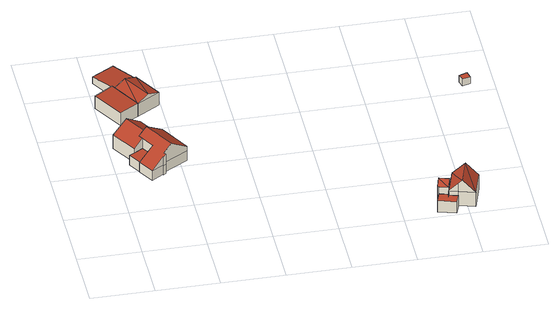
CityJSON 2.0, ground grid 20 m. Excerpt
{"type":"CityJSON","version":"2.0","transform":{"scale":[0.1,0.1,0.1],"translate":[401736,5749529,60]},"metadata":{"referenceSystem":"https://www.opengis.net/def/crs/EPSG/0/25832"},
"CityObjects":{
"building1":{"type":"Building","attributes":{"Gemeindeschluessel":"05515000","Geometrietyp2DReferenz":"3000","function":"51009_1610","roofType":"1000","measuredHeight":3.48},"geometry":[{"type":"Solid","lod":"2","boundaries":[[[[0,1,2,3]],[[4,5,1,0]],[[6,7,5,4]],[[8,9,7,6]],[[3,2,9,8]],[[6,4,0,3,8]],[[1,5,7,9,2]]]],"semantics":{"surfaces":[{"type":"WallSurface"},{"type":"RoofSurface"},{"type":"GroundSurface"}],"values":[[0,0,0,0,0,1,2]]}}]},
"building2":{"type":"Building","attributes":{"Gemeindeschluessel":"05515000","Geometrietyp2DReferenz":"3000","function":"31001_2460","roofType":"5000","measuredHeight":8.52},"geometry":[{"type":"Solid","lod":"2","boundaries":[[[[10,11,12,13]],[[14,15,11,10]],[[16,17,15,14]],[[18,19,17,16]],[[20,21,19,18]],[[13,12,21,20]],[[16,14,22,23]],[[23,22,10,13,20,18]],[[16,23,18]],[[10,22,14]],[[11,15,17,19,21,12]]]],"semantics":{"surfaces":[{"type":"WallSurface"},{"type":"RoofSurface"},{"type":"GroundSurface"}],"values":[[0,0,0,0,0,0,1,1,0,0,2]]}}]},
"building3":{"type":"Building","attributes":{"Gemeindeschluessel":"05515000","Geometrietyp2DReferenz":"3000","function":"51009_1610","roofType":"2100","measuredHeight":4.89},"geometry":[{"type":"Solid","lod":"2","boundaries":[[[[24,25,26,27]],[[28,29,25,24]],[[30,31,29,28]],[[32,33,31,30]],[[27,26,33,32]],[[30,28,24,27,32]],[[25,29,31,33,26]]]],"semantics":{"surfaces":[{"type":"WallSurface"},{"type":"RoofSurface"},{"type":"GroundSurface"}],"values":[[0,0,0,0,0,1,2]]}}]},
"building4":{"type":"Building","attributes":{"Gemeindeschluessel":"05515000","Geometrietyp2DReferenz":"3000","function":"31001_1000","roofType":"5000","measuredHeight":9.28},"address":[{"country":"Germany","locality":"Münster","thoroughfareNumber":"60","thoroughfareName":"Rehbaum"}],"geometry":[{"type":"Solid","lod":"2","boundaries":[[[[34,21,35,36]],[[37,19,21,34]],[[38,17,19,37]],[[39,40,17,38]],[[41,42,40,39]],[[43,44,42,41]],[[45,46,44,43]],[[47,48,46,45]],[[49,50,48,47]],[[51,52,50,49]],[[53,54,52,51]],[[36,35,54,53]],[[55,56,57,58,59]],[[60,61,62,53,51,63,64,65,66,57,56]],[[58,57,66,43,41]],[[66,65,45,43]],[[65,64,47,45]],[[64,63,49,47]],[[63,51,49]],[[62,36,53]],[[62,61,34,36]],[[61,60,37,34]],[[60,56,55,38,37]],[[59,58,41,39]],[[55,59,39,38]],[[21,19,17,40,42,44,46,48,50,52,54,35]]]],"semantics":{"surfaces":[{"type":"WallSurface"},{"type":"RoofSurface"},{"type":"GroundSurface"}],"values":[[0,0,0,0,0,0,0,0,0,0,0,0,1,1,0,0,0,0,0,0,0,0,0,0,0,2]]}}]},
"building5":{"type":"Building","attributes":{"Gemeindeschluessel":"05515000","Geometrietyp2DReferenz":"3000","function":"51009_1610","roofType":"2100","measuredHeight":3.48},"geometry":[{"type":"Solid","lod":"2","boundaries":[[[[67,68,69,70]],[[71,72,68,67]],[[73,74,72,71]],[[70,69,74,73]],[[71,67,70,73]],[[68,72,74,69]]]],"semantics":{"surfaces":[{"type":"WallSurface"},{"type":"RoofSurface"},{"type":"GroundSurface"}],"values":[[0,0,0,0,1,2]]}}]},
"building6":{"type":"Building","attributes":{"Gemeindeschluessel":"05515000","Geometrietyp2DReferenz":"3000","function":"31001_2000","roofType":"3100","measuredHeight":6.19},"geometry":[{"type":"Solid","lod":"2","boundaries":[[[[75,76,77,78]],[[79,80,76,75]],[[81,82,80,79]],[[78,77,82,81]],[[75,83,79]],[[81,84,78]],[[83,75,78]],[[78,84,83]],[[79,83,84]],[[84,81,79]],[[76,80,82,77]]]],"semantics":{"surfaces":[{"type":"WallSurface"},{"type":"RoofSurface"},{"type":"GroundSurface"}],"values":[[0,0,0,0,0,0,1,1,1,1,2]]}}]},
"building7":{"type":"Building","attributes":{"Gemeindeschluessel":"05515000","Geometrietyp2DReferenz":"3000","function":"31001_2460","roofType":"2100","measuredHeight":4.36},"geometry":[{"type":"Solid","lod":"2","boundaries":[[[[85,86,87,88]],[[89,90,86,85]],[[91,92,90,89]],[[93,94,92,91]],[[95,96,94,93]],[[88,87,96,95]],[[93,91,89,85,88,95]],[[86,90,92,94,96,87]]]],"semantics":{"surfaces":[{"type":"WallSurface"},{"type":"RoofSurface"},{"type":"GroundSurface"}],"values":[[0,0,0,0,0,0,1,2]]}}]},
"building8":{"type":"Building","attributes":{"Gemeindeschluessel":"05515000","Geometrietyp2DReferenz":"3000","function":"31001_1000"},"address":[{"country":"Germany","locality":"Münster","thoroughfareNumber":"45","thoroughfareName":"Rehbaum"}],"children":["building8-1","building8-2"]},
"building8-1":{"type":"BuildingPart","attributes":{"roofType":"3100","measuredHeight":9.32},"parents":["building8"],"geometry":[{"type":"Solid","lod":"2","boundaries":[[[[97,98,99,100]],[[101,102,98,97]],[[103,104,105,106]],[[107,108,104,103]],[[100,99,108,107]],[[100,107,109]],[[109,110,100]],[[110,109,103]],[[106,111,101,112,110,103]],[[110,112,97,100]],[[112,101,97]],[[109,107,103]],[[98,102,113,105,104,108,99]],[[102,101,111,113]],[[113,111,106,105]]]],"semantics":{"surfaces":[{"type":"WallSurface"},{"type":"RoofSurface"},{"type":"GroundSurface"},{"type":"ClosureSurface"}],"values":[[0,0,0,0,0,1,1,1,1,0,0,0,2,0,3]]}}]},
"building8-2":{"type":"BuildingPart","attributes":{"roofType":"3100","measuredHeight":7.97},"parents":["building8"],"geometry":[{"type":"Solid","lod":"2","boundaries":[[[[114,115,113,111,116]],[[117,118,115,114]],[[119,120,118,117]],[[121,106,105,120,119]],[[121,119,122]],[[123,122,119]],[[122,123,116]],[[117,114,116,123]],[[122,116,121]],[[119,117,123]],[[113,115,118,120,105]],[[106,121,116,111]],[[105,106,111,113]]]],"semantics":{"surfaces":[{"type":"WallSurface"},{"type":"RoofSurface"},{"type":"GroundSurface"},{"type":"ClosureSurface"}],"values":[[0,0,0,0,1,1,1,1,0,0,2,0,3]]}}]},
"building9":{"type":"Building","attributes":{"Gemeindeschluessel":"05515000","Geometrietyp2DReferenz":"3000","function":"31001_2500","roofType":"1000","measuredHeight":2.42},"address":[{"country":"Germany","locality":"Münster","thoroughfareNumber":"50a","thoroughfareName":"Rehbaum"}],"geometry":[{"type":"Solid","lod":"2","boundaries":[[[[124,125,126,127]],[[128,129,125,124]],[[130,131,129,128]],[[127,126,131,130]],[[128,124,127,130]],[[125,129,131,126]]]],"semantics":{"surfaces":[{"type":"WallSurface"},{"type":"RoofSurface"},{"type":"GroundSurface"}],"values":[[0,0,0,0,1,2]]}}]}
},
"vertices":[
[62,435,53],[62,435,18],[45,425,18],[45,425,53],[91,452,53],[91,452,18],[114,413,53],[114,413,18],[68,386,53],[68,386,18],
[14,517,67],[14,517,17],[62,435,17],[62,435,67],[107,570,66],[107,570,17],[146,503,66],[146,503,17],[82,467,90],[82,467,17],[91,452,90],[91,452,17],[60,543,103],[98,477,103],
[1,729,60],[1,729,15],[58,630,15],[58,630,60],[60,764,64],[60,764,15],[65,755,64],[65,755,15],[118,663,64],[118,663,15],
[91,452,51],[114,413,17],[114,413,51],[82,467,51],[146,503,51],[163,513,51],[163,513,17],[219,415,51],[219,415,17],[139,369,51],[139,369,17],[144,361,51],[144,361,17],[135,356,51],[135,356,17],[134,358,51],[134,358,17],[97,336,51],[97,336,17],[68,386,51],[68,386,17],[146,503,82],[108,482,110],[165,384,110],[219,415,69],[163,513,69],[82,467,89],[91,452,89],[114,413,89],[134,358,82],[135,356,82],[144,361,89],[139,369,89],
[137,813,49],[137,813,14],[89,897,14],[89,897,38],[66,773,49],[66,773,14],[18,856,38],[18,856,14],
[192,706,62],[192,706,16],[139,797,16],[139,797,62],[118,663,62],[118,663,16],[65,755,62],[65,755,16],[155,685,78],[102,776,78],
[915,57,51],[915,57,8],[905,25,8],[905,25,50],[944,48,51],[944,48,8],[943,45,51],[943,45,8],[971,36,51],[971,36,8],[961,7,50],[961,7,8],
[971,36,66],[971,36,14],[1021,20,14],[1021,20,66],[943,45,66],[943,45,14],[970,132,66],[970,132,14],[957,90,14],[957,90,66],[1048,107,66],[1048,107,14],[1009,119,107],[982,33,107],[944,48,66],[971,36,95],[944,48,14],
[915,57,76],[915,57,14],[944,48,76],[911,58,76],[911,58,14],[925,100,76],[925,100,14],[957,90,76],[950,69,93],[918,79,93],
[1099,620,44],[1099,620,19],[1125,627,19],[1125,627,44],[1093,641,44],[1093,641,19],[1119,649,44],[1119,649,19]
]}
